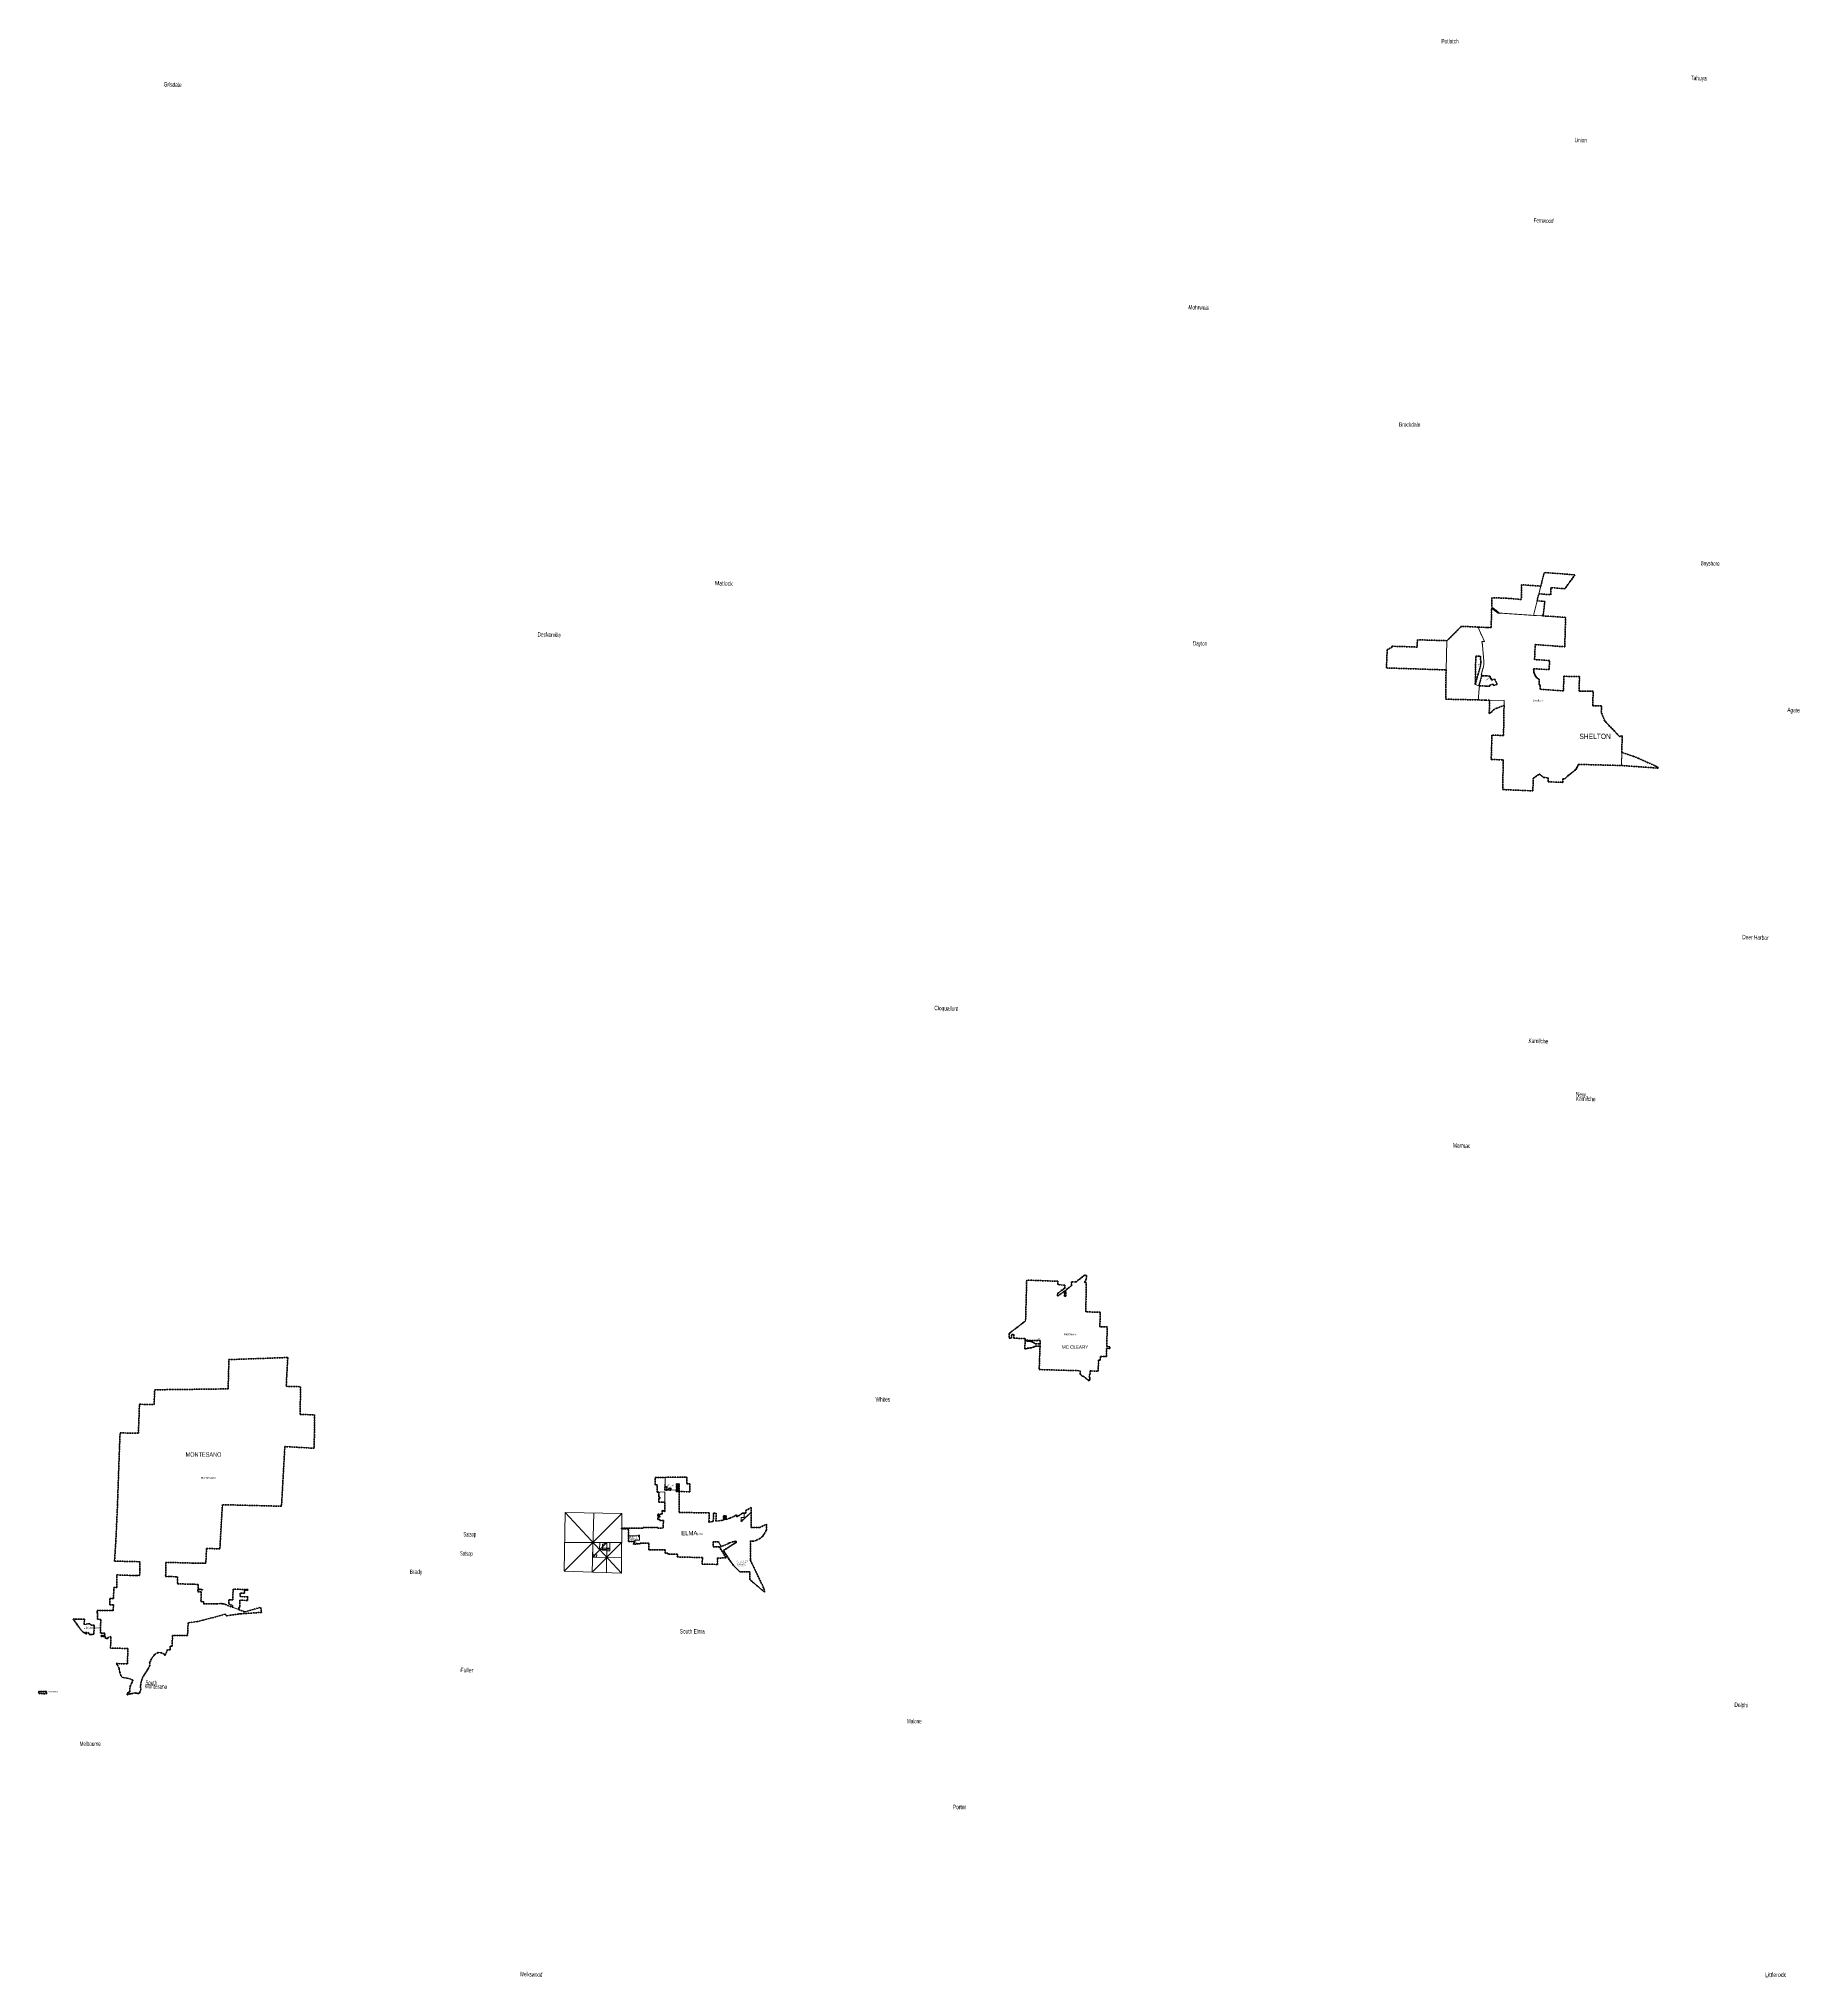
# Model space of a CAD drawing. Header units: feet. Extents: x -903180 to 1023491, y -707744 to 564635.
# Drawn here: x -661454 to -502551, y -213248 to -38129 of the extents above; entities that cross this region are included whole.
import ezdxf

# ---------------------------------------------------------------- set-up
doc = ezdxf.new("R2010")
doc.units = ezdxf.units.FT
doc.header["$LTSCALE"] = 80
doc.linetypes.add('SHORT_DASHED', pattern=[2.7, 1.5, -1.2])
for name, color, linetype, lineweight in [('1', 7, 'Continuous', 13), ('13', 7, 'SHORT_DASHED', 40), ('58', 7, 'Continuous', 13), ('62', 7, 'Continuous', 13), ('63', 7, 'Continuous', 13)]:
    doc.layers.add(name, color=color, linetype=linetype, lineweight=lineweight)
for name, color, linetype in [('14', 7, 'Continuous'), ('16', 7, 'Continuous'), ('36', 7, 'Continuous')]:
    doc.layers.add(name, color=color, linetype=linetype)

msp = doc.modelspace()

# ---------------------------------------------------------------- hatches: boundary and pattern name
at = {"layer": '58'}
msp.add_hatch(color=256, dxfattribs=at).paths.add_polyline_path([(-599376.85, -171900.56), (-599584.7, -171945.85), (-599584.12, -171568.28), (-599344.12, -171566.26), (-599344.61, -171889.76)])

# ---------------------------------------------------------------- linework, layer by layer
at = {"layer": '13'}
for p, q in [((-525724.57, -87580.14), (-525411.7, -86347.73)), ((-522634.2, -86558.76), (-525411.7, -86347.73)), ((-522634.2, -86558.76), (-523550, -87810.38)), ((-525901.63, -88269.61), (-524828.58, -88351.03)), ((-524828.58, -88351.03), (-524805.87, -87714.96)), ((-523550, -87810.38), (-524805.87, -87714.96)), ((-526210.78, -92858.32), (-523561.74, -93056.95)), ((-572321.75, -155698.96), (-572343.72, -156473.21)), ((-605037.89, -171099.93), (-605017.73, -171107.65)), ((-647517.44, -175833.86), (-649956.85, -175767.02)), ((-643894.46, -178191.8), (-643924.37, -179155.25)), ((-642553.38, -178221.16), (-643894.46, -178191.8)), ((-642553.38, -178221.16), (-642555.08, -178275.86)), ((-643924.37, -179155.25), (-644270.29, -179142.89)), ((-643940.15, -179663.33), (-643945.35, -179830.82)), ((-643373.92, -179849.21), (-643379.86, -180040.55)), ((-643293.69, -179850.57), (-643373.92, -179849.21)), ((-643273.24, -179191.83), (-643293.69, -179850.57)), ((-642583.99, -179206.93), (-643273.24, -179191.83)), ((-642573.86, -178880.65), (-643263.11, -178865.55)), ((-642573.86, -178880.65), (-642583.99, -179206.93))]:
    msp.add_line(p, q, dxfattribs=at)
for points in [[(-525724.57, -87580.14), (-527454.25, -87449.09), (-527486.24, -88781.26), (-528812.9, -88669.31), (-530141.61, -88627.57), (-530145.18, -89481.6), (-529460.71, -90008.65), (-529595.15, -90000.04), (-529791.28, -89846.44), (-529916.02, -89748.37), (-529965.49, -89709.71), (-530057.69, -89638.1), (-530066.84, -89630.89), (-530144.52, -89574.85), (-530146.25, -89664.51), (-530166.13, -89648.96), (-530166.65, -89668.86), (-530209.77, -91315.94), (-530556.28, -91310.72), (-530576.28, -91311.29), (-530596.28, -91310.43), (-531371.29, -91277.26), (-531391.23, -91276.41), (-532876.16, -91208.32), (-534202.33, -92507.53), (-536878.12, -92420.84), (-536892.99, -93080.7), (-539172.76, -93006.83), (-539143.69, -93092.28), (-539605.09, -93323.1), (-539676.57, -94971.56), (-534287.82, -95146.15), (-534318.39, -97788.76), (-531331.48, -97861.96), (-531317.32, -97862.27), (-530750.23, -97874.55), (-530730.23, -97874.98), (-530710.23, -97874.75), (-530354.66, -97881.67), (-530379.71, -99075.42), (-530141.28, -98932.95), (-530141.77, -98903.51), (-530123.8, -98865.11), (-530035.76, -98781.61), (-529983.7, -98742.63), (-529783.04, -98636.22), (-529700.23, -98600.26), (-529316.87, -98465.64), (-529103.72, -98370.17), (-529045.37, -98348.37), (-529089.83, -101062.89), (-529112.03, -101062.52), (-530134.58, -101045.48), (-530203.46, -103214.84), (-530204.17, -103237.26), (-530184.09, -103237.97), (-529153.78, -103274.34), (-529133.78, -103275.05), (-529133.89, -103295.05), (-529148.16, -105936.51), (-529148.28, -105957.63)], [(-523561.74, -93056.95), (-523478.98, -90397.3), (-525626.52, -90257.86), (-525505.39, -90128.89), (-525353.88, -88953.55), (-526061.95, -88909.09), (-525901.63, -88269.61)], [(-529148.28, -105957.63), (-529128.27, -105958.51), (-526440.92, -106076.46), (-526406.87, -104975.16), (-526406.25, -104955.22), (-526386.18, -104937.3), (-526186.52, -104772.6), (-525984.41, -104638.72), (-525964.22, -104625.35), (-525944.41, -104613.81), (-525833.07, -104551.03), (-525493.32, -104859.31), (-525047.04, -104888.12), (-525054.51, -105249.54), (-523734.15, -105306.21), (-523724.26, -104973.26), (-523543.07, -104979.86), (-523480.85, -104912.15), (-523267.81, -104703.95), (-523054.5, -104535.25), (-523034.22, -104519.21), (-523014.5, -104505.07), (-522846.55, -104384.61), (-522823.93, -104368.39), (-522806.55, -104355.67), (-522754.92, -104317.89), (-522657.36, -104232.47), (-522569.27, -104137.32), (-522491.6, -104033.48), (-522425.21, -103922.1), (-522370.83, -103804.38), (-522336.06, -103702.2), (-522329.26, -103682.21), (-522309.77, -103682.71), (-518434.61, -103781.37), (-515103.69, -104021.62), (-515163.46, -103964.85), (-515239.31, -103906.97), (-515321.4, -103852.49), (-515435.77, -103794.55), (-516863.56, -103144.3), (-517382.58, -102946.89), (-518367.46, -102614.8), (-518406.41, -102595.33), (-518372.34, -101119.89), (-518371.87, -101099.59), (-518392.88, -101105.81), (-518544.37, -101150.64), (-518567.36, -101160.81), (-518586.98, -101169.48), (-518606.11, -101149.65), (-519943.5, -99763.2), (-519945.79, -99757.4), (-520255.33, -98971.15), (-520249.57, -98392.58), (-521009.23, -98386.62), (-521029.22, -98386.46), (-521028.73, -98366.89), (-520996.56, -97074.92), (-522146.69, -97061.19), (-522269.29, -97057.22), (-522229.1, -95742.88), (-523639.16, -95722.34), (-523676.07, -97018.1), (-523676.65, -97038.13), (-523697.14, -97036.74), (-525779.2, -96895.34), (-525778.07, -96499.4), (-525882.44, -96492.13), (-525862.41, -96034.22), (-525861.57, -96015.13), (-525883, -96001.48), (-525954.77, -95955.77), (-525975.94, -95942.29), (-525994.77, -95926.4), (-526034.98, -95892.47), (-526108.77, -95817.63), (-526174.34, -95735.49), (-526230.96, -95646.94), (-526278.02, -95552.96), (-526314.99, -95454.58), (-526341.48, -95352.87), (-526354.29, -95268.17), (-526357.2, -95248.92), (-526359.02, -95228.17), (-526374.25, -95054), (-526375.65, -95038.02), (-526356, -95039.2), (-524965.01, -95122.56), (-524937.88, -94297.48), (-526284.56, -94214.39), (-526230.62, -92876.82), (-526229.82, -92856.89), (-526210.78, -92858.32)], [(-568643.37, -151164.8), (-568653.3, -151731.16), (-568755.24, -151727.1), (-568746.99, -151244.35), (-569346.03, -151700.61), (-569393.45, -151699.46), (-569394.26, -151485.49), (-568746.56, -150991.76), (-568748.38, -150739.06), (-569364.13, -150665.51), (-569354.4, -150379.96), (-572181.79, -150265.45), (-572278.44, -153954.38), (-573767.44, -155091.96), (-573778.52, -155515.73), (-573544.52, -155519.3), (-573536.03, -155194.38), (-573336.05, -155197.43), (-573344.54, -155522.35), (-572320.36, -155546.68), (-572321.54, -155623.49), (-572321.75, -155698.96)], [(-567791.15, -158444.13), (-567356.23, -158456.23), (-567362.95, -158725.52), (-567179.58, -158942.31), (-567070.95, -158945.23), (-566816.04, -159172.4), (-566539.55, -159371.42), (-566498.09, -159273.06), (-566465.47, -159178.72), (-566479.7, -159053.4), (-566524.73, -159052.47), (-566509.54, -158802.73), (-566464.52, -158803.66), (-566444.78, -158479), (-566383.95, -158480.26), (-566368.95, -158480.57), (-566343.95, -158481.28), (-565729.35, -158498.71), (-565685.17, -157535.34), (-565684.26, -157515.34), (-565664.3, -157515.52), (-565534.42, -157516.68), (-565519.38, -157186.8), (-565518.47, -157166.82), (-565498.47, -157167), (-564978.02, -157171.64), (-564956.74, -156458.25), (-564956.14, -156438.26), (-564936.68, -156438.81), (-564681.16, -156445.98), (-564676.52, -156290.05), (-564931.93, -156282.88), (-564951.49, -156282.33), (-564950.89, -156262.32), (-564898.47, -154504.75), (-565563.17, -154497.11), (-565540.25, -153160.06), (-566836.24, -153147.64), (-566793.5, -150484.86), (-566967.56, -150478.79), (-566792.03, -150187.95), (-566787.05, -149843.69), (-566940.14, -149838.02), (-566959.6, -149837.3), (-566980.14, -149853.06), (-567753.53, -150446.3), (-568135.07, -150431.5), (-568144.83, -150760.11), (-568145.46, -150781.4), (-568165.42, -150796.78), (-568643.37, -151164.8)], [(-652517.9, -187605.1), (-652557.67, -187597.15), (-652580.69, -187595.72), (-652695.36, -187581.7), (-652775.63, -187571.04), (-652951.76, -187609.51), (-653111.3, -187632.43), (-653246.23, -187640.07), (-653420.44, -187742.97), (-653464.36, -187733.48), (-653445.41, -187645.59), (-653410.27, -187554.21), (-653312.32, -187509.15), (-653234.19, -187455.4), (-653228.8, -187228.26), (-653197.87, -186957.71), (-653041.08, -186649.05), (-652944.7, -186467.15), (-652962.55, -186398.17), (-653126.86, -186320.35), (-653503.87, -186231.52), (-653888.09, -186178.67), (-654050.81, -185990.26), (-654129.08, -185677.9), (-654196.78, -185349.8), (-654307.4, -185104.77), (-654459.17, -184911.47), (-653429.51, -184944.07), (-653409.51, -183544.73), (-654964.16, -183522.41), (-654930.68, -182472.62), (-655202.48, -182568.48), (-655205.11, -182651.2), (-655437.38, -182645.67), (-655434.89, -182463.44), (-655520.24, -182470), (-655809.12, -182458.19), (-655804.29, -182370.09), (-655499.23, -182375.46), (-655488.19, -182169.26), (-655877.74, -182156.46), (-655853.36, -180963.48), (-655852.44, -180918.62), (-656144.3, -180913.26), (-656129.52, -180314.94), (-656172.14, -180314.38), (-656189.52, -180314.15), (-656189.02, -180294.11), (-656184.58, -180114.19), (-654742.96, -180133.12), (-654722.94, -180133.38), (-654722.42, -180114.13), (-654708.9, -179609.33), (-655036.88, -179605.23), (-655022.05, -179038.76), (-654696.1, -179033.89), (-654678.23, -178299.86), (-654671.47, -178040.16), (-654404.62, -178040.88), (-654386.08, -176906.9), (-653213.04, -176942.78), (-652610.07, -176952.13), (-652349.88, -176957.7), (-652337.7, -176957.95), (-652333.46, -176754.41), (-652326.43, -176416.26), (-652311.8, -175712.32), (-654606.6, -175654.47), (-654492.21, -173934.55), (-654489.77, -173897.94), (-654489.62, -173894.55), (-654339.02, -170579.62), (-654156.68, -165365.02), (-654108.03, -164075.91), (-652452.46, -164099.62), (-652352.79, -161490.19), (-651033.9, -161507.45), (-650975.97, -160174.48), (-649603.14, -160166.43), (-644341.91, -160097.19), (-644269.42, -157455.85), (-638951.54, -157262.66), (-639093.45, -159866.52), (-637792.81, -159902.26), (-637841.97, -162399.6), (-636529.18, -162449.08), (-636561.43, -165463.98), (-639216.98, -165310.49), (-639515.77, -170700.34), (-644862.54, -170557.44), (-645071.05, -174174.98), (-645084.61, -174547.55), (-646293.92, -174517.47), (-646353.58, -175855.24), (-647517.44, -175833.86)], [(-572343.72, -156473.21), (-572143.81, -156479.44), (-572141.68, -156404.47), (-571988.19, -156407.76), (-571822.92, -156397.74), (-571657.64, -156367.67), (-571554.97, -156332.6), (-571444.79, -156279.98), (-571377.13, -156231.67), (-570973.66, -156230.27), (-571051.15, -158355.28), (-567791.15, -158444.13)], [(-605017.73, -171107.65), (-604997.89, -171116.35), (-604950.13, -171137.29), (-604908.98, -171160.6), (-604888.54, -171172.18), (-604888.45, -171151.93), (-604887.34, -170318.27), (-605417.35, -170330.97), (-605421.54, -170002.98), (-605320.07, -170000.55), (-605320.07, -169880.51), (-605423.07, -169882.98), (-605425.39, -169751.03), (-605421.88, -169472.95), (-605422.14, -169426.03), (-605495.44, -169428.59), (-605571.54, -169431.11), (-605581.81, -168753.38), (-605765.91, -168752.84), (-605757.87, -168100.34), (-604858.1, -168089.63), (-603563.18, -168058.43), (-602894.19, -168068.37), (-602900.92, -168674.66), (-602625.92, -168674.66), (-602630.33, -169390.57), (-603580.25, -169375.39), (-603569.78, -168677.01), (-603574.72, -168677.17), (-603657.77, -168680.45), (-603661.41, -169300.63), (-603742.18, -169302.3), (-603736.15, -168680.65), (-603819.08, -168682.43), (-603824.93, -169304.49), (-603862.86, -169304.49), (-603862.8, -169380.4), (-603582.86, -169372.59), (-603597.91, -171263.52), (-600860.42, -171299.58), (-600890.05, -172108.4), (-600890.78, -172128.24), (-600872.03, -172125.83), (-600505.29, -172078.62), (-600471.23, -171310.29), (-600248.07, -171310.29), (-600258.43, -172046.85), (-599779.39, -171985.19), (-599759.51, -171982.63), (-599739.39, -171978.32), (-599584.7, -171945.85), (-599584.12, -171568.28), (-599344.12, -171566.26), (-599344.61, -171889.76), (-599004.99, -171778.98), (-598647.87, -171619.19), (-598398.82, -171479.46), (-598396, -171669.19), (-597948.33, -171398.37), (-597851.8, -171333.04), (-597708.09, -171332.16), (-597549.94, -171332.31), (-597549.94, -171096.32), (-597080.94, -170816.09), (-597080.94, -171260.27), (-597067.21, -171247.94), (-597072.53, -172613.99), (-596304.65, -172609.53), (-595686.02, -172320.74), (-595696.06, -172887.81), (-595722.1, -172900.21), (-595832.79, -173116.89), (-596017.48, -173390.05), (-596291.45, -173618.5), (-596634.4, -173796.75), (-596855.03, -173845.28), (-597084.53, -173851.25), (-597125.72, -173838.48), (-597127.62, -175461), (-597127.65, -175480.68), (-597127.7, -175501), (-597127.99, -175611.41), (-595993.09, -177972.92), (-595935.13, -178126.64), (-595860.56, -178456.02)], [(-595860.56, -178456.02), (-597198.63, -177330.89), (-597187.65, -176618.28), (-598088.6, -176613.42), (-598232.54, -176494.67), (-598524.95, -176213.25), (-598769.51, -175922.81), (-598786.2, -175902.98), (-598800.74, -175882.81), (-599107.45, -175457.1), (-599575.47, -174690.26), (-598420.97, -173961.88), (-598420.93, -173956.35), (-598421.58, -173886.55), (-598421.76, -173866.54), (-598441.76, -173867.44), (-598498.43, -173869.98), (-598611.83, -173885.08), (-598723.03, -173911.94), (-599046.96, -174013.87), (-599173.51, -174062.15), (-599163, -174090.43), (-599783.36, -174342.65), (-600031.15, -173927.7), (-600503.94, -173919.74), (-600507.42, -174354.72), (-599948.77, -174352), (-599347.6, -175359.75), (-599796.84, -175348.6), (-599798.18, -175380.29), (-600109.27, -175374.04), (-600110.16, -175400.85), (-600122.04, -175950.7), (-601492.56, -175935.84), (-601489.83, -175387.56), (-601489.73, -175367.56), (-601488.83, -175347.56), (-601488.83, -175339.69), (-603751.88, -175282.33), (-603745.65, -175033.48), (-604597.57, -175029.84), (-604595.94, -174951.8), (-604853.2, -174952.24), (-604852.14, -174630.36), (-606211.06, -174624.3), (-606231.06, -174624.34), (-606251.06, -174624.2), (-606333.96, -174623.64), (-606338.64, -174031.69), (-607104.18, -174035.77), (-607101.96, -174068.43), (-607105.53, -174105.92), (-607174.27, -174100.57), (-607178.73, -174073.79), (-607293.88, -174105.92), (-607359.93, -174105.03), (-607424.2, -174074.68), (-607471.51, -174070.22), (-607473.74, -174122.43), (-607696.9, -174122.43), (-607695.12, -173965.33), (-607601.39, -173964.44), (-607601.52, -173888.07), (-608153.32, -173893.14), (-608155.72, -173385.33), (-608173.78, -173385.12), (-608173.78, -172740.86), (-608790.36, -172741.01), (-608790.38, -172666.01), (-606857.73, -172665.54), (-606837.29, -172665.54), (-606837.38, -172645.54), (-606837.52, -172615.54), (-606186.79, -172615.38), (-606077.87, -172614.04), (-605515.84, -172610.79), (-605514.72, -172666.25), (-605016.82, -172665.09), (-605021.45, -172507.78), (-605006.49, -171987.85), (-605334.64, -171996.73), (-605333.88, -171901.15), (-605504.37, -171902.04), (-605501.69, -171683.34), (-605334.77, -171682.45), (-605335.66, -171598.54), (-605502.58, -171597.65), (-605500.33, -171414.93), (-605420.9, -171414.22), (-605420.9, -171509.73), (-605337, -171509.73), (-605336.38, -171413.63), (-605116.52, -171408.86), (-605107.59, -171073.23), (-605037.89, -171099.93)], [(-649956.85, -175767.02), (-649974.5, -176416.26), (-649979.8, -176611.38), (-649989.47, -177039.75), (-649557.48, -177052.75), (-648907.89, -177072.82), (-648916.58, -177302.5), (-648920.74, -177707.09), (-647816.09, -177737.42), (-647348.08, -177752.82), (-647051.68, -177760.79), (-647062.75, -178197.87), (-646666.95, -178211.5), (-646664.17, -178241.62), (-647065.99, -178227.79), (-647074.17, -178431.52), (-646772.64, -178440.6), (-646796.23, -179304.92), (-646556.12, -179303.9), (-646562.15, -179524.57), (-645398.14, -179509.71), (-644996.91, -179497.61), (-644976.27, -179496.99), (-644956.91, -179498.18), (-644867.37, -179503.66), (-644759.14, -179521.79), (-644653.4, -179551.13), (-644625.97, -179561.06), (-644605.69, -179568.4), (-644585.97, -179576.24), (-643945.35, -179830.82)], [(-642870.56, -178549.17), (-643253.02, -178540.79), (-643263.11, -178865.55)], [(-642555.08, -178275.86), (-642868.4, -178275.86), (-642870.56, -178549.17)], [(-643379.86, -180040.55), (-642831.52, -180241.79), (-641398.91, -179838.74), (-641326.91, -180286.01), (-642212.99, -180348.38), (-643151, -180415.16), (-643356.85, -180432.06), (-643374.57, -180433.51), (-643396.85, -180436.55), (-644115.29, -180534.5), (-644449.26, -180606.31), (-644619.73, -180455.65), (-645440.7, -180680.03), (-646582.18, -180990.58), (-646601.03, -180995.71), (-646622.18, -181000.75), (-647108.94, -181116.91), (-647126.17, -181121.02), (-647148.94, -181124.24), (-647957.67, -181238.5), (-648005.59, -182386.96), (-649371.99, -182372.24), (-649400.1, -183351.7), (-649573.42, -183343.83), (-649583.92, -183661.59), (-649828.05, -183660.77), (-650035.11, -184169.92), (-650110.93, -184075.93), (-650347.83, -183943.42), (-650674.8, -183922.62), (-651000.29, -184103.03), (-651267.87, -184480.47), (-651377.04, -184746.43), (-651436.07, -184830.99), (-651423.98, -185076.81), (-651577.22, -185399.66), (-652040.72, -186114.65), (-652201.77, -186553.92), (-652236.87, -186793.07), (-652263.69, -186978.65), (-652230.1, -187232.19), (-652318.65, -187525.45), (-652332.39, -187540.72), (-652430.11, -187618.61), (-652517.9, -187605.1)], [(-644270.29, -179142.89), (-644284.8, -179531.01), (-643940.15, -179663.33)]]:
    msp.add_lwpolyline(points, dxfattribs=at)
for points in [[(-531643.13, -96466.87), (-531599.18, -93890.45), (-531185.65, -93905.48), (-531148.89, -94381.06), (-531157.81, -94570.66), (-531182.4, -94776.47), (-531398.93, -95549.43), (-531610.46, -96305.2)], [(-531049.27, -95608.69), (-531022.95, -95608.98), (-531022.94, -95663.92), (-531022.92, -95683.92), (-531002.94, -95684.23), (-530697.58, -95689.04), (-530664.6, -95689.55), (-530657.58, -95689.88), (-530295.3, -95706.73), (-530303.99, -95932.61), (-530186.7, -95928.27), (-530179.1, -96083.56), (-529900, -95976.05), (-529656.74, -96445.2), (-529977.1, -96565.74), (-530020.54, -96444.11), (-530317.02, -96514.71), (-530321.37, -96614.62), (-530680.9, -96601.78), (-530701.82, -96601.04), (-530720.9, -96600.59), (-531254.78, -96588.03), (-531308.92, -96587.31), (-531273.47, -96398.29)], [(-570966.79, -156030.37), (-570955.81, -155740.86), (-572171, -155706.21), (-572168.49, -155781.37), (-571975.67, -155791.39), (-571883.02, -155798.91), (-571787.86, -155818.96), (-571712.74, -155846.52), (-571627.59, -155874.08), (-571539.95, -155926.69), (-571519.69, -155937.38), (-571467.33, -155976.81), (-571411.68, -156015.65), (-571370.67, -156031.93)], [(-604863.43, -168954.77), (-604705.55, -168951.12), (-604707.83, -169255.22), (-604868.01, -169260.22)], [(-604545.73, -169082.47), (-604349.68, -169077.94), (-604351.18, -169244.35), (-604547.24, -169249.37)], [(-597991.13, -172004.08), (-597904.45, -172005.43), (-597990.32, -172083.49)], [(-656912.68, -182280.99), (-656832.19, -182289.85), (-656710.14, -182292.6), (-656588.47, -182282.58), (-656488.52, -182263.67), (-656468.52, -182259.89), (-656468.01, -182239.9), (-656447.94, -181458.27), (-656707.93, -181447.77), (-656852.36, -181316.46), (-657046.7, -181308.58), (-657338.19, -181382.11), (-657332.29, -180899.57), (-658067.97, -180890.09), (-658343.18, -180886.13), (-658078.1, -181269.4), (-658020.06, -181353.35), (-657624.97, -181892.18), (-657614.28, -181904.3), (-657528.25, -181990.91), (-657433.63, -182068.06), (-657331.47, -182134.89), (-657222.88, -182190.68), (-657109.06, -182234.82), (-657242.35, -182112.16), (-656956.11, -182122.67)], [(-660753.7, -187640.79), (-660748.01, -187440.87), (-661447.83, -187424.51), (-661453.52, -187624.43)]]:
    msp.add_lwpolyline(points, close=True, dxfattribs=at)
at = {"layer": '58'}
for points in [[(-526061.95, -88909.09), (-526380.6, -90217.01), (-529460.71, -90008.65), (-530145.18, -89481.6), (-530141.61, -88627.57), (-528812.9, -88669.31), (-527486.24, -88781.26), (-527454.25, -87449.09), (-525728.71, -87579.83)], [(-525901.63, -88269.61), (-524828.58, -88351.03), (-524805.87, -87714.96), (-523550, -87810.38), (-522634.2, -86558.76), (-525411.7, -86347.73)], [(-526061.95, -88909.09), (-525353.88, -88953.55), (-525505.39, -90128.89), (-525624.36, -90255.55), (-526380.6, -90217.01)], [(-534287.82, -95146.15), (-539676.57, -94971.56), (-539605.09, -93323.1), (-539143.69, -93092.28), (-539172.76, -93006.83), (-536892.99, -93080.7), (-536878.12, -92420.84), (-534202.33, -92507.53)], [(-532876.16, -91208.32), (-531391.23, -91276.41), (-531111.63, -91934.25), (-531093.85, -91974.25), (-530821.28, -92588.98), (-531040.03, -92584.37), (-530989.52, -92941.77), (-530949.51, -93314.22), (-530872.35, -94345.72), (-530879.11, -94614.93), (-530913.11, -94857.37), (-530957.79, -95043.61), (-531121.9, -95607.89), (-531049.27, -95608.69), (-531273.47, -96398.29), (-531308.92, -96587.31), (-531643.13, -96466.87), (-531610.46, -96305.2), (-531398.93, -95549.43), (-531182.4, -94776.47), (-531157.81, -94570.66), (-531148.89, -94381.06), (-531148.89, -94381.06), (-531185.65, -93905.48), (-531599.18, -93890.45), (-531643.13, -96466.87), (-531308.92, -96587.31), (-531254.78, -96588.03), (-531328.24, -97128.22), (-531344.83, -97673.13), (-531337.28, -97861.83), (-534318.39, -97788.76), (-534287.82, -95146.15), (-534202.33, -92507.53)], [(-529039.9, -97909.13), (-529045.37, -98348.37), (-529103.72, -98370.17), (-529316.87, -98465.64), (-529700.23, -98600.26), (-529783.04, -98636.22), (-529983.7, -98742.63), (-530035.76, -98781.61), (-530123.8, -98865.11), (-530141.77, -98903.51), (-530141.28, -98932.95), (-530379.71, -99075.42), (-530354.66, -97881.67)], [(-518434.61, -103781.37), (-518406.41, -102595.33), (-518367.46, -102614.8), (-517382.58, -102946.89), (-516863.56, -103144.3), (-515435.77, -103794.55), (-515321.4, -103852.49), (-515239.31, -103906.97), (-515163.46, -103964.85), (-515103.69, -104021.62)], [(-566539.55, -159371.42), (-566816.04, -159172.4), (-567053.68, -158960.62), (-567070.95, -158945.23), (-567093.68, -158944.62), (-567179.58, -158942.31), (-567362.95, -158725.52), (-567356.23, -158456.23), (-571051.15, -158355.28), (-570955.81, -155740.86), (-572321.75, -155698.96), (-572320.36, -155546.68), (-573344.54, -155522.35), (-573336.05, -155197.43), (-573536.03, -155194.38), (-573544.52, -155519.3), (-573778.52, -155515.73), (-573767.44, -155091.96), (-572278.44, -153954.38), (-572181.79, -150265.45), (-569354.4, -150379.96), (-569364.13, -150665.51), (-568748.38, -150739.06), (-568746.56, -150991.76), (-569394.26, -151485.49), (-569393.45, -151699.46), (-569346.03, -151700.61), (-568746.99, -151244.35), (-568755.24, -151727.1), (-568653.3, -151731.16), (-568643.37, -151164.8), (-568165.42, -150796.78), (-568145.46, -150781.4), (-568144.83, -150760.11), (-568135.07, -150431.5), (-567753.53, -150446.3), (-566980.14, -149853.06), (-566959.6, -149837.3), (-566940.14, -149838.02), (-566787.05, -149843.69), (-566792.03, -150187.95), (-566967.56, -150478.79), (-566793.5, -150484.86), (-566836.24, -153147.64), (-565540.25, -153160.06), (-565563.17, -154497.11), (-564898.47, -154504.75), (-564950.89, -156262.32), (-564951.49, -156282.33), (-564931.93, -156282.88), (-564676.52, -156290.05), (-564681.16, -156445.98), (-564936.68, -156438.81), (-564956.14, -156438.26), (-564956.74, -156458.25), (-564978.02, -157171.64), (-565498.47, -157167), (-565518.47, -157166.82), (-565519.38, -157186.8), (-565534.42, -157516.68), (-565664.3, -157515.52), (-565684.26, -157515.34), (-565685.17, -157535.34), (-565729.35, -158498.71), (-566343.95, -158481.28), (-566368.95, -158480.57), (-566383.95, -158480.26), (-566444.78, -158479), (-566464.52, -158803.66), (-566509.54, -158802.73), (-566524.73, -159052.47), (-566479.7, -159053.4), (-566465.47, -159178.72), (-566498.09, -159273.06)], [(-572343.72, -156473.21), (-572321.75, -155698.96), (-572171, -155706.21), (-572168.49, -155781.37), (-571975.67, -155791.39), (-571883.02, -155798.91), (-571787.86, -155818.96), (-571712.74, -155846.52), (-571627.59, -155874.08), (-571539.95, -155926.69), (-571467.33, -155976.81), (-571411.68, -156015.65), (-571370.67, -156031.93), (-570966.79, -156030.37), (-570973.66, -156230.27), (-571377.13, -156231.67), (-571396.02, -156245.92), (-571444.79, -156279.98), (-571554.97, -156332.6), (-571657.64, -156367.67), (-571822.92, -156397.74), (-571988.19, -156407.76), (-572141.68, -156404.47), (-572143.81, -156479.44)], [(-602894.19, -168068.37), (-602900.92, -168674.66), (-602830.2, -168674.66), (-602625.92, -168674.66), (-602630.33, -169390.57), (-603580.25, -169375.39), (-603574.72, -168677.17), (-603657.77, -168680.45), (-603661.41, -169300.63), (-603742.18, -169302.3), (-603736.15, -168680.65), (-603819.08, -168682.43), (-603824.93, -169304.49), (-603862.86, -169304.49), (-603862.77, -169230.48), (-604351.18, -169244.35), (-604349.68, -169077.94), (-604545.73, -169082.47), (-604547.24, -169249.37), (-604707.83, -169255.22), (-604705.55, -168951.12), (-604863.43, -168954.77), (-604858.1, -168089.63), (-603563.18, -168058.43)], [(-604884.69, -170317.68), (-605417.35, -170330.97), (-605421.54, -170002.98), (-605320.07, -170000.55), (-605320.07, -169880.51), (-605423.07, -169882.98), (-605425.39, -169751.03), (-605421.88, -169472.95), (-605359.21, -169472.21), (-605363.13, -169424.37), (-604879.98, -169410.65)], [(-599376.85, -171900.56), (-599584.7, -171945.85), (-599584.12, -171568.28), (-599344.12, -171566.26), (-599344.61, -171889.76)], [(-597992.84, -171724.03), (-597714.33, -171724.03), (-597708.09, -171332.16), (-597549.94, -171332.31), (-597549.94, -171096.32), (-597080.94, -170816.09), (-597080.94, -171260.27), (-597159.72, -171332.68), (-597904.45, -172005.43), (-597991.13, -172004.08)], [(-607604.96, -173759.13), (-607601.52, -173888.07), (-608153.32, -173893.14), (-608155.72, -173385.33), (-607510.53, -173386.25), (-607307.54, -173321.13), (-607170.7, -173323.08), (-607168.91, -173390.92), (-607266.21, -173389.14), (-607267.1, -173470.37), (-607168.91, -173472.15), (-607168.5, -173756.87)], [(-644284.8, -179531.01), (-644270.29, -179142.89), (-643924.37, -179155.25), (-643894.46, -178191.8), (-642553.38, -178221.16), (-642555.08, -178275.86), (-642868.4, -178275.86), (-642870.56, -178549.17), (-643253.02, -178540.79), (-643263.11, -178865.55), (-642573.86, -178880.65), (-642583.99, -179206.93), (-643273.24, -179191.83), (-643293.69, -179850.57), (-643373.92, -179849.21), (-643379.86, -180040.55), (-643945.35, -179830.82), (-643940.15, -179663.33)], [(-656912.68, -182280.99), (-656832.19, -182289.85), (-656710.14, -182292.6), (-656588.47, -182282.58), (-656488.52, -182263.67), (-656468.52, -182259.89), (-656468.01, -182239.9), (-656447.94, -181458.27), (-656707.93, -181447.77), (-656852.36, -181316.46), (-657046.7, -181308.58), (-657338.19, -181382.11), (-657332.29, -180899.57), (-658067.97, -180890.09), (-658343.18, -180886.13), (-658078.1, -181269.4), (-658020.06, -181353.35), (-657624.97, -181892.18), (-657614.28, -181904.3), (-657528.25, -181990.91), (-657433.63, -182068.06), (-657331.47, -182134.89), (-657222.88, -182190.68), (-657109.06, -182234.82), (-657242.35, -182112.16), (-656956.11, -182122.67)], [(-660753.7, -187640.79), (-660748.01, -187440.87), (-661447.83, -187424.51), (-661453.52, -187624.43)]]:
    msp.add_lwpolyline(points, close=True, dxfattribs=at)
for points in [[(-529148.28, -105957.63), (-529128.27, -105958.51), (-526440.92, -106076.46), (-526406.87, -104975.16), (-526406.25, -104955.22), (-526386.18, -104937.3), (-526186.52, -104772.6), (-525984.41, -104638.72), (-525964.22, -104625.35), (-525833.07, -104551.03), (-525490.44, -104859.31), (-525049.92, -104882.35), (-525054.51, -105249.54), (-523803.47, -105303.28), (-523734.15, -105306.21), (-523724.26, -104973.26), (-523539.78, -104979.86), (-523480.85, -104912.15), (-523267.81, -104703.95), (-523054.5, -104535.25), (-523034.22, -104519.21), (-523014.5, -104505.07), (-522846.55, -104384.61), (-522823.93, -104368.39), (-522806.55, -104355.67), (-522754.92, -104317.89), (-522657.36, -104232.47), (-522569.27, -104137.32), (-522491.6, -104033.48), (-522425.21, -103922.1), (-522370.83, -103804.38), (-522336.06, -103702.2), (-522329.26, -103682.21), (-522309.77, -103682.71), (-518434.61, -103781.37), (-518372.34, -101119.89), (-518371.87, -101099.59), (-518392.88, -101105.81), (-518544.37, -101150.64), (-518567.36, -101160.81), (-518586.98, -101169.48), (-518606.11, -101149.65), (-519943.5, -99763.2), (-519945.79, -99757.4), (-520255.33, -98971.15), (-520249.57, -98392.58), (-521009.23, -98386.62), (-521029.22, -98386.46), (-521028.73, -98366.89), (-520996.56, -97074.92), (-522146.69, -97061.19), (-522269.29, -97057.22), (-522229.1, -95742.88), (-523639.16, -95722.34), (-523676.07, -97018.1), (-523676.65, -97038.13), (-523697.14, -97036.74), (-525779.2, -96895.34), (-525778.07, -96499.4), (-525882.44, -96492.13), (-525862.41, -96034.22), (-525861.57, -96015.13), (-525883, -96001.48), (-525954.77, -95955.77), (-525975.94, -95942.29), (-525994.77, -95926.4), (-526034.98, -95892.47), (-526108.77, -95817.63), (-526174.34, -95735.49), (-526230.96, -95646.94), (-526278.02, -95552.96), (-526314.99, -95454.58), (-526341.48, -95352.87), (-526354.29, -95268.17), (-526357.2, -95248.92), (-526359.02, -95228.17), (-526374.25, -95054), (-526375.65, -95038.02), (-526356, -95039.2), (-524965.01, -95122.56), (-524937.88, -94297.48), (-526284.56, -94214.39), (-526230.62, -92876.82), (-526229.82, -92856.89), (-526210.78, -92858.32), (-523561.74, -93056.95), (-523478.98, -90397.3), (-529595.15, -90000.04), (-529791.28, -89846.44), (-529916.02, -89748.37), (-529965.49, -89709.71), (-530066.84, -89630.89), (-530144.52, -89574.85), (-530146.25, -89664.51), (-530166.13, -89648.96), (-530166.65, -89668.86), (-530209.77, -91315.94), (-530576.28, -91311.29), (-531391.23, -91276.41), (-531382.79, -91296.27)], [(-531382.79, -91296.27), (-531111.63, -91934.25), (-531103.13, -91954.25), (-531093.85, -91974.25), (-530821.28, -92588.98), (-531020.12, -92584.79), (-531040.03, -92584.37), (-531037.29, -92603.74), (-530992.05, -92923.85), (-530989.52, -92941.77), (-530986.86, -92963.85), (-530954.5, -93231.86), (-530952.13, -93274.22), (-530950.99, -93294.43), (-530949.51, -93314.22), (-530872.35, -94345.72), (-530870.6, -94369.07), (-530871.17, -94385.72), (-530879.11, -94614.93), (-530913.11, -94857.37), (-530947, -95003.61), (-530951.25, -95021.95), (-530957.79, -95043.61), (-531014.99, -95233.18), (-531116.19, -95587.89), (-531121.9, -95607.89), (-531101.77, -95608.11), (-531022.95, -95608.98), (-531022.94, -95663.92), (-531022.92, -95683.92), (-531002.94, -95684.23), (-530697.58, -95689.04), (-530664.6, -95689.55), (-530657.58, -95689.88), (-530295.3, -95706.73), (-530303.99, -95932.61), (-530186.7, -95928.27), (-530179.1, -96083.56), (-529900, -95976.05), (-529656.74, -96445.2), (-529977.1, -96565.74), (-530020.54, -96444.11), (-530317.02, -96514.71), (-530321.37, -96614.62), (-530680.9, -96601.78), (-530701.82, -96601.04), (-530720.9, -96600.59), (-531254.78, -96588.03), (-531328.24, -97128.22), (-531344.83, -97673.13), (-531338.12, -97840.86), (-531337.28, -97861.83), (-531317.32, -97862.27), (-530750.23, -97874.55), (-530730.23, -97874.98), (-530710.23, -97874.75), (-529039.9, -97909.13), (-529089.83, -101062.89), (-529112.03, -101062.52), (-530134.58, -101045.48), (-530203.46, -103214.84), (-530204.17, -103237.26), (-530184.09, -103237.97), (-529153.78, -103274.34), (-529133.78, -103275.05), (-529133.89, -103295.05), (-529148.16, -105936.51), (-529148.28, -105957.63)], [(-652517.9, -187605.1), (-652557.67, -187597.15), (-652580.69, -187595.72), (-652695.36, -187581.7), (-652775.63, -187571.04), (-652951.76, -187609.51), (-653111.3, -187632.43), (-653246.23, -187640.07), (-653420.44, -187742.97), (-653464.36, -187733.48), (-653445.41, -187645.59), (-653410.27, -187554.21), (-653312.32, -187509.15), (-653234.19, -187455.4), (-653228.8, -187228.26), (-653197.87, -186957.71), (-653041.08, -186649.05), (-652944.7, -186467.15), (-652962.55, -186398.17), (-653126.86, -186320.35), (-653503.87, -186231.52), (-653888.09, -186178.67), (-654050.81, -185990.26), (-654129.08, -185677.9), (-654196.78, -185349.8), (-654307.4, -185104.77), (-654459.17, -184911.47), (-653429.51, -184944.07), (-653409.51, -183544.73), (-654964.16, -183522.41), (-654930.68, -182472.62), (-655202.48, -182568.48), (-655205.11, -182651.2), (-655437.38, -182645.67), (-655434.89, -182463.44), (-655520.24, -182470), (-655809.12, -182458.19), (-655804.29, -182370.09), (-655499.23, -182375.46), (-655488.19, -182169.26), (-655877.74, -182156.46), (-655853.36, -180963.48), (-655852.44, -180918.62), (-656144.3, -180913.26), (-656129.52, -180314.94), (-656172.14, -180314.38), (-656189.52, -180314.15), (-656189.02, -180294.11), (-656184.58, -180114.19), (-654742.96, -180133.12), (-654722.94, -180133.38), (-654722.42, -180114.13), (-654708.9, -179609.33), (-655036.88, -179605.23), (-655022.05, -179038.76), (-654696.1, -179033.89), (-654678.23, -178299.86), (-654671.47, -178040.16), (-654404.62, -178040.88), (-654386.08, -176906.9), (-653213.04, -176942.78), (-652610.07, -176952.13), (-652349.88, -176957.7), (-652337.7, -176957.95), (-652333.46, -176754.41), (-652326.43, -176416.26), (-652311.8, -175712.32), (-654606.6, -175654.47), (-654492.21, -173934.55), (-654489.77, -173897.94), (-654489.62, -173894.55), (-654339.02, -170579.62), (-654156.68, -165365.02), (-654108.03, -164075.91), (-652452.46, -164099.62), (-652352.79, -161490.19), (-651033.9, -161507.45), (-650975.97, -160174.48), (-649603.14, -160166.43), (-644341.91, -160097.19), (-644269.42, -157455.85), (-638951.54, -157262.66), (-639093.45, -159866.52), (-637792.81, -159902.26), (-637841.97, -162399.6), (-636529.18, -162449.08), (-636561.43, -165463.98), (-639216.98, -165310.49), (-639515.77, -170700.34), (-644862.54, -170557.44), (-645071.05, -174174.98), (-645084.61, -174547.55), (-646293.92, -174517.47), (-646353.58, -175855.24), (-647517.44, -175833.86), (-649956.85, -175767.02), (-649974.5, -176416.26), (-649979.8, -176611.38), (-649989.47, -177039.75), (-649557.48, -177052.75), (-648907.89, -177072.82)], [(-604908.98, -171160.6), (-604888.54, -171172.18), (-604888.45, -171151.93), (-604879.98, -169410.65), (-605363.13, -169424.37), (-605363.13, -169424.37), (-605359.21, -169472.21), (-605421.88, -169472.95), (-605422.14, -169426.03), (-605495.44, -169428.59), (-605571.54, -169431.11), (-605581.81, -168753.38), (-605765.91, -168752.84), (-605757.87, -168100.34), (-604858.1, -168089.63), (-604868.01, -169260.22), (-603862.77, -169230.48), (-603862.8, -169380.4), (-603582.86, -169372.59), (-603597.91, -171263.52), (-600860.42, -171299.58), (-600890.05, -172108.4), (-600890.78, -172128.24), (-600872.03, -172125.83), (-600505.29, -172078.62), (-600471.23, -171310.29), (-600248.07, -171310.29), (-600258.43, -172046.85), (-599779.39, -171985.19), (-599759.51, -171982.63), (-599739.39, -171978.32), (-599376.85, -171900.56), (-599004.99, -171778.98), (-598647.87, -171619.19), (-598398.82, -171479.46), (-598396, -171669.19), (-597948.33, -171398.37), (-597851.8, -171333.04), (-597708.09, -171332.16), (-597714.33, -171724.03), (-597992.84, -171724.03), (-597990.32, -172083.49), (-597067.21, -171247.94), (-597072.53, -172613.99), (-596304.65, -172609.53), (-595686.02, -172320.74), (-595696.06, -172887.81), (-595722.1, -172900.21), (-595832.79, -173116.89), (-596017.48, -173390.05), (-596291.45, -173618.5), (-596634.4, -173796.75), (-596855.03, -173845.28), (-597084.53, -173851.25), (-597125.72, -173838.48), (-597127.62, -175461), (-597127.65, -175480.68), (-597127.7, -175501), (-597127.99, -175611.41), (-595993.09, -177972.92), (-595935.13, -178126.64), (-595860.56, -178456.02), (-597198.63, -177330.89), (-597187.65, -176618.28), (-598088.6, -176613.42), (-598232.54, -176494.67), (-598524.95, -176213.25), (-598769.51, -175922.81), (-598786.2, -175902.98), (-598800.74, -175882.81), (-599107.45, -175457.1), (-599575.47, -174690.26), (-598420.97, -173961.88), (-598420.93, -173956.35), (-598421.58, -173886.55), (-598421.76, -173866.54), (-598441.76, -173867.44), (-598498.43, -173869.98), (-598611.83, -173885.08), (-598723.03, -173911.94), (-599046.96, -174013.87), (-599173.51, -174062.15), (-599163, -174090.43), (-599783.36, -174342.65), (-600031.15, -173927.7), (-600503.94, -173919.74), (-600507.42, -174354.72), (-599948.77, -174352), (-599347.6, -175359.75), (-599796.84, -175348.6), (-599798.18, -175380.29), (-600109.27, -175374.04), (-600110.16, -175400.85), (-600122.04, -175950.7), (-601492.56, -175935.84), (-601489.83, -175387.56), (-601489.73, -175367.56), (-601488.83, -175347.56), (-601488.83, -175339.69), (-603751.88, -175282.33), (-603745.65, -175033.48)], [(-603745.65, -175033.48), (-604597.57, -175029.84), (-604595.94, -174951.8), (-604853.2, -174952.24), (-604852.14, -174630.36), (-606211.06, -174624.3), (-606231.06, -174624.34), (-606251.06, -174624.2), (-606333.96, -174623.64), (-606338.64, -174031.69), (-607104.18, -174035.77), (-607101.96, -174068.43), (-607105.53, -174105.92), (-607174.27, -174100.57), (-607178.73, -174073.79), (-607293.88, -174105.92), (-607359.93, -174105.03), (-607424.2, -174074.68), (-607471.51, -174070.22), (-607473.74, -174122.43), (-607696.9, -174122.43), (-607695.12, -173965.33), (-607601.39, -173964.44), (-607604.96, -173759.13), (-607168.5, -173756.87), (-607168.91, -173472.15), (-607267.1, -173470.37), (-607266.21, -173389.14), (-607168.91, -173390.92), (-607170.7, -173323.08), (-607307.54, -173321.13), (-607510.53, -173386.25), (-608173.78, -173385.12), (-608173.78, -172740.86), (-608790.36, -172741.01), (-608790.38, -172666.01), (-606857.73, -172665.54), (-606837.29, -172665.54), (-606837.38, -172645.54), (-606837.52, -172615.54), (-605515.84, -172610.79), (-605514.72, -172666.25), (-605514.72, -172666.25), (-605514.72, -172666.25), (-605016.82, -172665.09), (-605021.45, -172507.78), (-605006.49, -171987.85), (-605334.64, -171996.73), (-605333.88, -171901.15), (-605504.37, -171902.04), (-605501.69, -171683.34), (-605334.77, -171682.45), (-605335.66, -171598.54), (-605502.58, -171597.65), (-605500.33, -171414.93), (-605420.9, -171414.22), (-605420.9, -171509.73), (-605337, -171509.73), (-605336.38, -171413.63), (-605116.52, -171408.86), (-605107.59, -171073.23), (-605037.89, -171099.93), (-605017.73, -171107.65), (-604997.89, -171116.35), (-604950.13, -171137.29), (-604908.98, -171160.6)], [(-648907.89, -177072.82), (-648916.58, -177302.5), (-648920.74, -177707.09), (-647816.09, -177737.42), (-647347.78, -177752.83), (-647051.53, -177763.08), (-647063.35, -178195.27), (-646664.25, -178211.04), (-646664.25, -178242.56), (-647064.66, -178229.43), (-647072.54, -178433.04), (-646772.64, -178440.6), (-646796.23, -179304.92), (-646556.12, -179303.9), (-646562.15, -179524.57), (-645398.14, -179509.71), (-644996.91, -179497.61), (-644976.27, -179496.99), (-644956.91, -179498.18), (-644867.37, -179503.66), (-644759.14, -179521.79), (-644653.4, -179551.13), (-644625.97, -179561.06), (-644605.69, -179568.4), (-644585.97, -179576.24), (-643982.25, -179816.15), (-643915.72, -179837.63), (-643406.35, -180030.83), (-642831.52, -180241.79), (-641398.91, -179838.74), (-641326.91, -180286.01), (-642212.99, -180348.38), (-643151, -180415.16), (-643356.85, -180432.06), (-643374.57, -180433.51), (-643396.85, -180436.55), (-644115.29, -180534.5), (-644449.26, -180606.31), (-644619.73, -180455.65), (-645440.7, -180680.03), (-646582.18, -180990.58), (-646601.03, -180995.71), (-646622.18, -181000.75), (-647108.94, -181116.91), (-647126.17, -181121.02), (-647148.94, -181124.24), (-647957.67, -181238.5), (-648005.59, -182386.96), (-649371.99, -182372.24), (-649400.1, -183351.7), (-649573.42, -183343.83), (-649583.92, -183661.59), (-649828.05, -183660.77), (-650035.11, -184169.92), (-650110.93, -184075.93), (-650347.83, -183943.42), (-650674.8, -183922.62), (-651000.29, -184103.03), (-651267.87, -184480.47), (-651377.04, -184746.43), (-651436.07, -184830.99), (-651423.98, -185076.81), (-651577.22, -185399.66), (-652040.72, -186114.65), (-652201.77, -186553.92), (-652236.87, -186793.07), (-652263.69, -186978.65), (-652230.1, -187232.19), (-652318.65, -187525.45), (-652332.39, -187540.72), (-652430.11, -187618.61), (-652517.9, -187605.1)]]:
    msp.add_lwpolyline(points, dxfattribs=at)
at = {"layer": '62'}
msp.add_line((-613963.62, -173963.14), (-608798.87, -173963.14), dxfattribs=at)
at = {"layer": '63'}
for p, q in [((-613883.15, -171257.23), (-613986.23, -176567.34)), ((-613883.15, -171257.23), (-608796.83, -176744.02)), ((-611452.97, -176641.95), (-611298.58, -171338.67)), ((-608798.87, -173963.14), (-611452.97, -176641.95)), ((-610112.37, -173969.76), (-611413.28, -175292.02)), ((-610772.17, -174619.5), (-610757.23, -173962.1)), ((-610772.17, -174619.5), (-610115.1, -174619.5)), ((-610136.45, -176692.9), (-610112.37, -173969.76)), ((-610117.68, -174571.33), (-609839.7, -174571.37)), ((-611413.28, -175292.02), (-608800.96, -175321.72))]:
    msp.add_line(p, q, dxfattribs=at)
for points in [[(-613883.15, -171257.23), (-608770.58, -171363.35), (-608796.83, -176744.02), (-613986.23, -176567.34), (-608770.58, -171363.35)], [(-611396.59, -174540.82), (-611415.39, -175079.19), (-611243.63, -175088.19), (-611035.91, -175099.08), (-611054.04, -175306.28), (-611262.5, -175295.36), (-611244.31, -175087.4)], [(-610473.5, -174126.11), (-610507.11, -174131.28), (-610524.41, -174673.25), (-610114.65, -174673.28)], [(-610112.37, -173969.76), (-609839.41, -173964.81), (-609841.88, -174722.8), (-610114.54, -174722.67)], [(-609841.88, -174722.8), (-609838.35, -174499.83), (-610114.54, -174499.08)]]:
    msp.add_lwpolyline(points, dxfattribs=at)
msp.add_lwpolyline([(-610116.25, -174004.14), (-609839.01, -173974.53), (-609839.01, -174509.53), (-610112.41, -174509.53), (-610112.41, -174484.53), (-610473.91, -174484.53), (-610473.5, -174126.11), (-610253.6, -174037.39)], close=True, dxfattribs=at)

# ---------------------------------------------------------------- texts
at = {"layer": '1', "width": 1.05}
msp.add_text('Ord # 926 plotted ', height=64, rotation=1, dxfattribs=at).set_placement((-608090.7, -173499.81))
at = {"layer": '1'}
for s, p in [('from sketch only', (-608056.46, -173590.12)), ('Legal description', (-608040.9, -173689.78)), ('not clear', (-608030, -173781.65))]:
    msp.add_text(s, height=64, rotation=1, dxfattribs=at).set_placement(p)
at = {"layer": '1', "width": 1.1}
for s, p in [('ORD #855 was plotted', (-598422.03, -175828.78)), ('( APPROX  LOCATION )', (-598410.51, -175675.12))]:
    msp.add_text(s, height=64, dxfattribs=at).set_placement(p)
at = {"layer": '1'}
for s, p in [('the legal description', (-598368.27, -176036.22)), ('from the map only', (-598326.02, -175936.34)), ('is in question', (-598256.9, -176139.95))]:
    msp.add_text(s, height=64, dxfattribs=at).set_placement(p)
at = {"layer": '14'}
for s, height, width, p in [('SHELTON', 480, 0.75, (-522237.39, -101390.29)), ('MC CLEARY', 300, 0.85, (-568998.04, -156472.7)), ('MONTESANO', 400, 0.75, (-648180.01, -166226.33)), ('ELMA', 400, 0.8, (-603393.18, -173324.69)), ('Montesano', 96, 0.6, (-657386.09, -181788.56)), ('Montesano', 96, 0.6, (-661306.5, -187561.42))]:
    msp.add_text(s, height=height, dxfattribs=dict(at, width=width)).set_placement(p)
at = {"layer": '16'}
for s, width, p in [('Potlatch', 0.65, (-534711.57, -38550.58)), ('Brockdale', 0.65, (-538538.05, -73180.7)), ('Whites', 0.65, (-585837.31, -161244.52)), ('Satsop', 0.55, (-623075.42, -173432.02)), ('Brady', 0.65, (-627936.28, -176820.54)), ('South Elma', 0.65, (-603527.1, -182197.16)), ('Malone', 0.6, (-582990.36, -190315.58)), ('Melbourne', 0.6, (-657749.09, -192353.39)), ('Porter', 0.65, (-578846.62, -198067.87))]:
    msp.add_text(s, height=400, dxfattribs=dict(at, width=width)).set_placement(p)
for s, rotation, width, p in [('Tahuya', 358.108, 0.65, (-512188.4, -41858.06)), ('Grisdale', 358.108, 0.65, (-650168.07, -42439.53)), ('Union', 358.108, 0.65, (-522685.44, -47470.76)), ('Fernwood', 358.108, 0.6, (-526367.73, -54726.5)), ('Mohrweis', 358.108, 0.65, (-557571.78, -62572.91)), ('Bayshore', 358.108, 0.6, (-511268.37, -85693.67)), ('Matlock', 358.108, 0.7, (-600354.44, -87505.33)), ('Deckerville', 358.108, 0.65, (-616391.26, -92127.52)), ('Dayton', 358.108, 0.6, (-557154.95, -92929.08)), ('Agate', 358.108, 0.65, (-503454.43, -98960.5)), ('Deer Harbor', 358.108, 0.65, (-507529.71, -119476.04)), ('Cloquallum', 358.108, 0.65, (-580533.19, -125882.31)), ('Kamilche', 358.108, 0.65, (-526844.14, -128835.87)), ('Kamilche', 358.108, 0.65, (-522567.52, -134056.59)), ('New', 358.108, 0.65, (-522546.85, -133680.37)), ('Marmac', 358.108, 0.65, (-533666.43, -138296.75)), ('Satsop', 358.108, 0.55, (-623392.47, -175141.11)), ('Fuller', 358.108, 0.7, (-623360.73, -185681.91)), ('Montesano', 358.108, 0.6, (-651848.44, -187143.14)), ('South', 358.108, 0.6, (-651818.73, -186823.51)), ('Delphi', 358.108, 0.65, (-508238.17, -188825.78)), ('Weikswood', 358.108, 0.6, (-617997.72, -213152.93)), ('Littlerock', 1, 0.7, (-505438.51, -213249.02))]:
    msp.add_text(s, height=400, rotation=rotation, dxfattribs=dict(at, width=width)).set_placement(p)
at = {"layer": '36', "width": 1.35}
for p in [(-531396.22, -94787.82), (-530649.35, -96178.16), (-571344.35, -155878), (-604786.01, -169111.58), (-604447.48, -169161.73), (-597961.47, -172030.55)]:
    msp.add_text('Uninc.', height=113, rotation=45, dxfattribs=at).set_placement(p)
at = {"layer": '36'}
for s, width, p in [('Shelton', 1.25, (-526455.37, -97982.14)), ('McCleary', 1.25, (-568800.61, -155245.46)), ('Montesano', 1.3, (-646810.51, -168214.11)), ('Montesano', 1.3, (-657165.63, -181745.59)), ('Montesano', 1.3, (-661091.79, -187518.95))]:
    msp.add_text(s, height=157.5, dxfattribs=dict(at, width=width)).set_placement(p)
msp.add_text('Elma', height=157.5, dxfattribs=at).set_placement((-601964.9, -173261.75))

doc.saveas('drawing.dxf')
